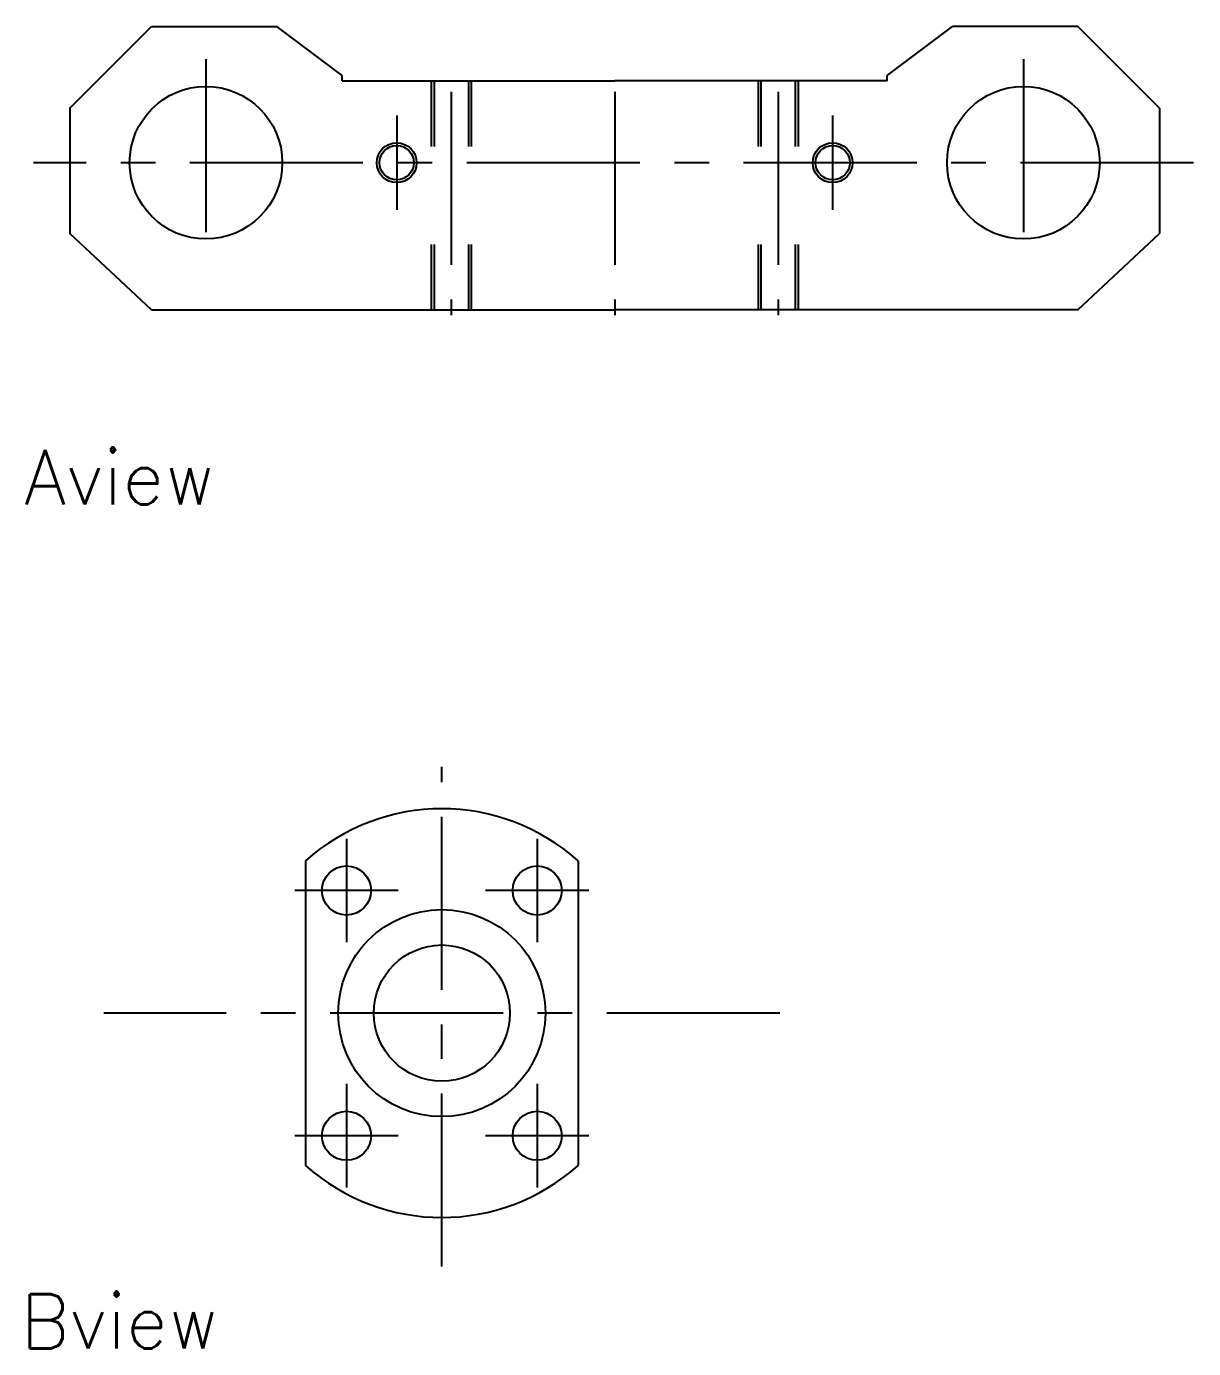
# Model space of a CAD drawing. Extents: x -743 to 138, y -199 to 310.
# Drawn here: x -76.2 to 137.9, y -61.5 to 181 of the extents above; entities that cross this region are included whole.
import ezdxf

# ---------------------------------------------------------------- set-up
doc = ezdxf.new("R2010")
doc.units = 0
doc.linetypes.add('CENTER', pattern=[50.8, 31.75, -6.35, 6.35, -6.35])
doc.linetypes.add('DASHED', pattern=[19.05, 12.7, -6.35])
doc.layers.get('0').update_dxf_attribs({"linetype": 'CONTINUOUS'})
doc.layers.add('CENTER', color=1, linetype='CONTINUOUS')
doc.styles.get("Standard").update_dxf_attribs({"font": 'txt.shx', "height": 3, "bigfont": 'bigfont.shx'})

msp = doc.modelspace()

# ---------------------------------------------------------------- linework, layer by layer
at = {"color": 7, "linetype": 'CONTINUOUS'}
for p, q in [((-68.29, 166.04), (-53.29, 181.04)), ((-53.29, 181.04), (-30.29, 181.04)), ((-18.29, 172.04), (-30.29, 181.04)), ((81.71, 172.01), (93.71, 181.04)), ((116.71, 181.04), (93.71, 181.04)), ((131.71, 166.04), (116.71, 181.04)), ((-18.29, 171.04), (-18.29, 172.04)), ((-18.29, 171.04), (31.71, 171.04)), ((81.71, 171.04), (31.71, 171.04)), ((81.71, 171.04), (81.71, 172.04)), ((-68.29, 166.04), (-68.29, 143.04)), ((131.71, 166.04), (131.71, 143.04)), ((-53.29, 129.04), (-68.29, 143.04)), ((116.71, 129.04), (131.71, 143.04)), ((-53.29, 129.04), (31.71, 129.04)), ((116.71, 129.04), (31.71, 129.04)), ((-25, 27.95), (-25, -27.95)), ((25, 27.95), (25, -27.95))]:
    msp.add_line(p, q, dxfattribs=at)
at = {"color": 3, "linetype": 'DASHED'}
for p, q in [((-1.94, 171.04), (-1.94, 159.04)), ((-1.44, 171.04), (-1.44, 159.04)), ((4.86, 171.04), (4.86, 159.04)), ((5.36, 171.04), (5.36, 159.04)), ((58.06, 171.04), (58.06, 159.04)), ((58.56, 171.04), (58.56, 159.04)), ((64.86, 171.04), (64.86, 159.04)), ((65.36, 171.04), (65.36, 159.04)), ((-1.94, 141.04), (-1.94, 129.04)), ((-1.44, 141.04), (-1.44, 129.04)), ((4.86, 141.04), (4.86, 129.04)), ((5.36, 141.04), (5.36, 129.04)), ((58.06, 141.04), (58.06, 129.04)), ((58.56, 141.04), (58.56, 129.04)), ((64.86, 141.04), (64.86, 129.04)), ((65.36, 141.04), (65.36, 129.04))]:
    msp.add_line(p, q, dxfattribs=at)
at = {"color": 7, "linetype": 'CONTINUOUS'}
for centre, radius in [((-43.29, 156.04), 14), ((106.71, 156.04), 14), ((-8.29, 156.04), 3.65), ((-8.29, 156.04), 3.15), ((71.71, 156.04), 3.65), ((71.71, 156.04), 3.15), ((-17.5, 22.5), 4.5), ((17.5, 22.5), 4.5), ((0, 0), 19), ((0, 0), 12.5), ((-17.5, -22.5), 4.5), ((17.5, -22.5), 4.5)]:
    msp.add_circle(centre, radius, dxfattribs=at)
for start, end in [(48.1897, 131.8103), (228.1897, 311.8103)]:
    msp.add_arc((0, 0), 37.5, start, end, dxfattribs=at)
at = {"layer": 'CENTER', "color": 1, "linetype": 'CENTER'}
for p, q in [((-43.29, 175.04), (-43.29, 137.04)), ((106.71, 175.04), (106.71, 137.04)), ((1.71, 169.04), (1.71, 128.04)), ((31.71, 169.04), (31.71, 128.04)), ((61.71, 169.04), (61.71, 128.04)), ((-8.29, 164.69), (-8.29, 147.39)), ((71.71, 164.69), (71.71, 147.39)), ((137.93, 156.04), (-74.93, 156.04)), ((0, -46.51), (0, 45.17)), ((-17.5, 32), (-17.5, 13)), ((17.5, 32), (17.5, 13)), ((-8, 22.5), (-27, 22.5)), ((27, 22.5), (8, 22.5)), ((62.03, 0), (-62.03, 0)), ((-17.5, -13), (-17.5, -32)), ((17.5, -13), (17.5, -32)), ((-8, -22.5), (-27, -22.5)), ((27, -22.5), (8, -22.5))]:
    msp.add_line(p, q, dxfattribs=at)

# ---------------------------------------------------------------- texts
at = {"color": 7, "linetype": 'CONTINUOUS'}
for s, p in [('Aview', (-76.66, 93.34)), ('Bview', (-77.3, -61.55))]:
    msp.add_text(s, height=10, dxfattribs=at).set_placement(p)

doc.saveas('drawing.dxf')
